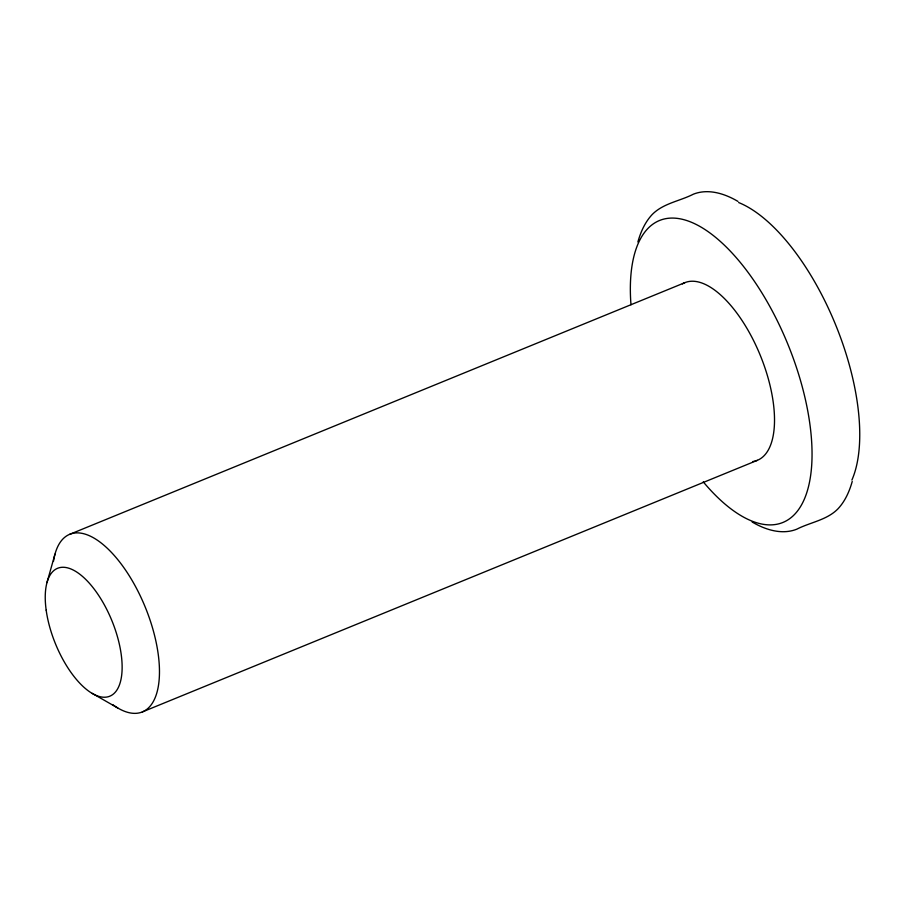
<?xml version="1.0" encoding="UTF-8"?>
<svg xmlns="http://www.w3.org/2000/svg" width="905" height="905" viewBox="0 0 905 905"><rect width="100%" height="100%" fill="white"/><g stroke="black" fill="none" stroke-linecap="round" stroke-linejoin="round"><path stroke-width="1.36" d="M46.981 582.582L54.99 554.131M637.878 241.974C640.672 232.031 644.971 222.257 652.098 214.621C663.094 203.297 679.825 201.136 693.388 194.179C708.287 188.297 724.815 193.647 737.96 201.408M852.239 481.426C849.444 491.381 845.146 501.155 838.019 508.78C827.023 520.104 810.292 522.264 796.728 529.221C781.83 535.104 765.302 529.753 752.157 522.004M69.776 534.301L684.87 282.665M142.277 711.964L757.372 460.328M92.174 693.343L117.774 707.993M630.977 304.781A163.092 72.004 67.8 0 1 720.018 241.149A163.092 72.004 67.8 0 1 811.661 465.713A163.092 72.004 67.8 0 1 703.242 481.845M738.661 202.55A163.092 72.004 67.8 0 1 835.688 324.963A163.092 72.004 67.8 0 1 851.899 480.035M53.508 561.236A95.941 42.354 67.8 0 1 110.489 551.417A95.941 42.354 67.8 0 1 159.461 670.186A95.941 42.354 67.8 0 1 112.616 704.576M682.37 283.899A95.941 42.354 67.8 0 1 761.173 357.577A95.941 42.354 67.8 0 1 752.87 461.527M46.178 610.174A69.063 30.487 67.8 0 0 109.81 696.194A69.063 30.487 67.8 0 0 95.149 590.388A69.063 30.487 67.8 0 0 46.178 610.174"/></g></svg>
